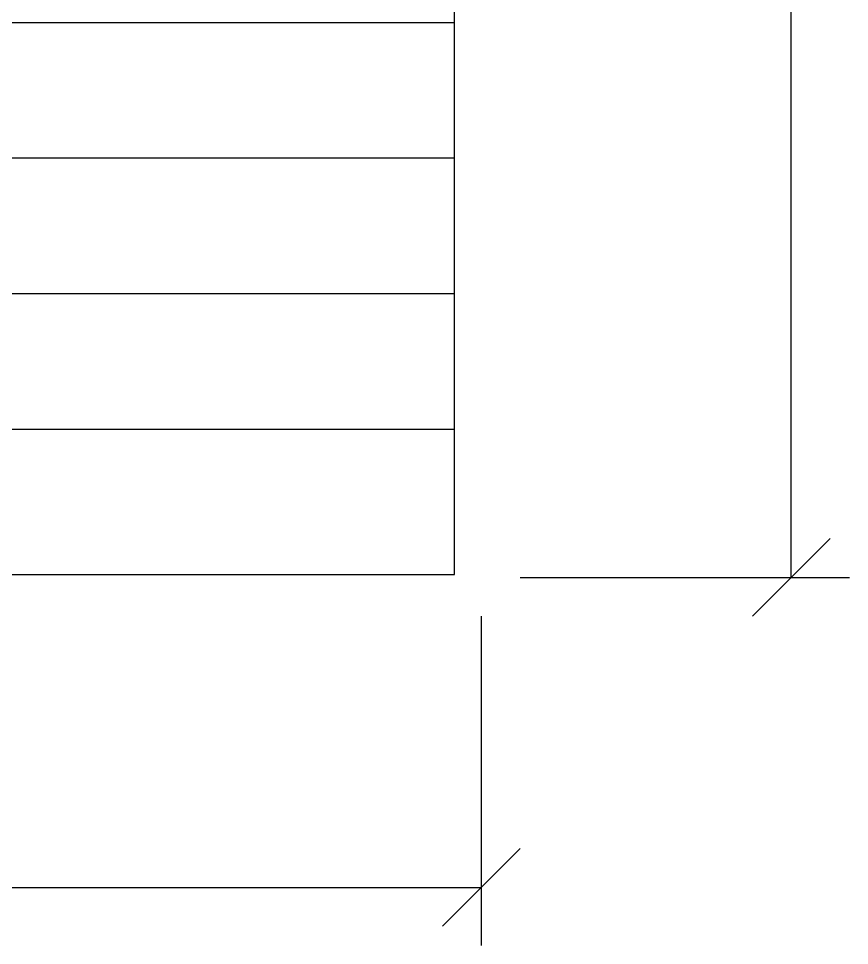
# Model space of a CAD drawing. Extents: x 10000 to 886466, y 10000 to 584000.
# Drawn here: x 516315 to 559191, y 127925 to 175771 of the extents above; entities that cross this region are included whole.
import ezdxf

# ---------------------------------------------------------------- set-up
doc = ezdxf.new("R2010")
doc.units = 0
doc.layers.add('A-DIM', color=5, linetype='CONTINUOUS')
doc.layers.add('A-VIS', color=7, linetype='CONTINUOUS')

msp = doc.modelspace()

# ---------------------------------------------------------------- linework, layer by layer
at = {"layer": 'A-DIM'}
for p, q in [((556190.75, 146925), (556190.75, 218075)), ((554190.75, 144925), (558190.75, 148925)), ((542190.75, 146925), (559190.75, 146925)), ((540190.75, 144925), (540190.75, 127925)), ((538190.75, 128925), (542190.75, 132925)), ((467809.25, 130925), (540190.75, 130925))]:
    msp.add_line(p, q, dxfattribs=at)
at = {"layer": 'A-VIS'}
for p, q in [((538809.25, 147075), (538809.25, 218075)), ((467809.25, 175575), (538809.25, 175575)), ((467809.25, 168575), (538809.25, 168575)), ((467809.25, 161575), (538809.25, 161575)), ((467809.25, 154575), (538809.25, 154575)), ((513907.138, 147075), (538809.25, 147075))]:
    msp.add_line(p, q, dxfattribs=at)

doc.saveas('drawing.dxf')
